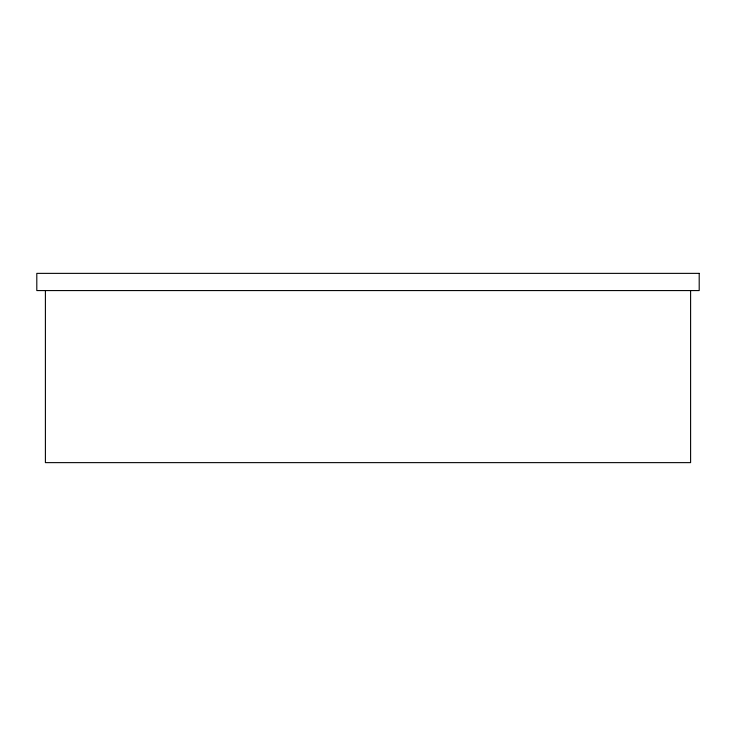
<?xml version="1.0" encoding="UTF-8"?>
<svg xmlns="http://www.w3.org/2000/svg" width="736" height="736" viewBox="0 0 736 736"><rect width="100%" height="100%" fill="white"/><g stroke="black" fill="none" stroke-linecap="round" stroke-linejoin="round"><path stroke-width="1.1" d="M690.598 290.573L690.598 462.631L45.402 462.631L45.402 290.573M699.2 273.369L36.8 273.369L36.8 290.573L699.2 290.573L699.2 273.369"/></g></svg>
